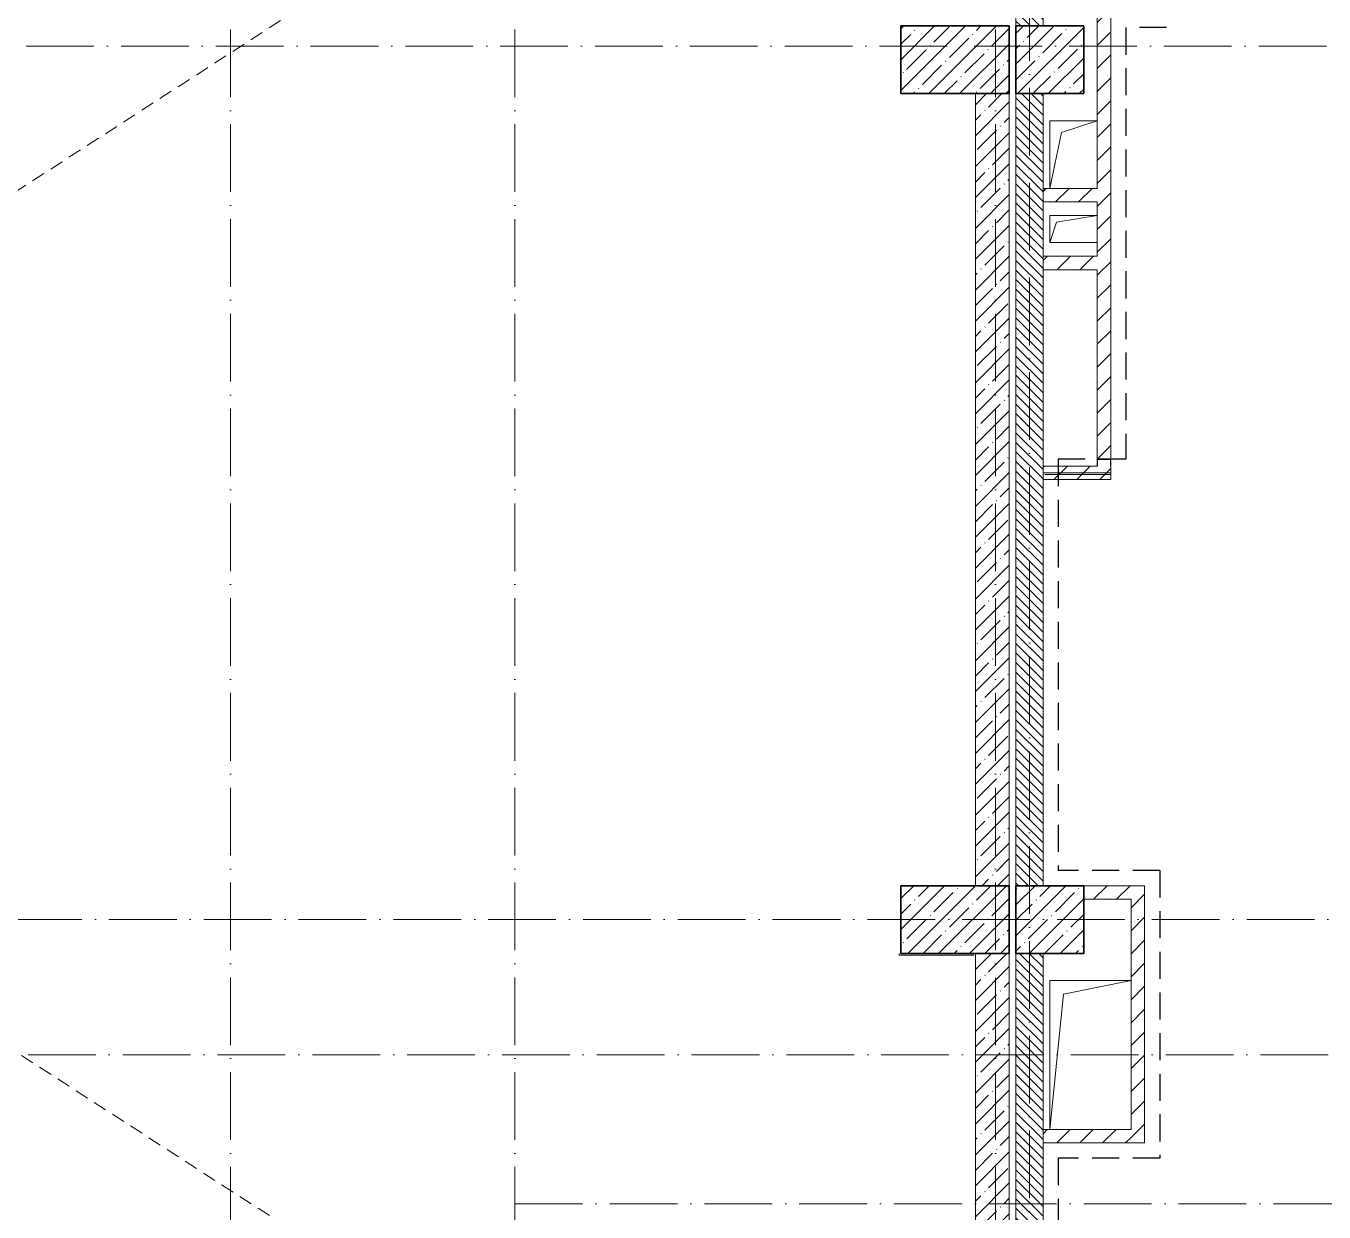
# Model space of a CAD drawing. Header units: millimetres. Extents: x -213536 to 1564669, y -45299 to 942238.
# Drawn here: x 498955 to 508541, y 520142 to 528902 of the extents above; entities that cross this region are included whole.
import ezdxf

# ---------------------------------------------------------------- set-up
doc = ezdxf.new("R2010")
doc.units = ezdxf.units.MM
for name, pattern in [('200_ШТРИХ_ш1п0_6_', [160, 100, -60]), ('50_200_ШТРИХ_1Т_ш5_п1_п1_', [700, 500, -100, 0, -100]), ('Штриховая _2 мм - 1 мм_', [300, 200, -100])]:
    doc.linetypes.add(name, pattern=pattern)
for name, color, linetype, lineweight in [('0-1', 7, 'Continuous', 5), ('0-2', 7, 'Continuous', 9), ('3) ЖБ 4м', 3, 'Continuous', 30), ('Линии-1', 7, '200_ШТРИХ_ш1п0_6_', 9), ('Несущие колонны', 7, 'Continuous', 9), ('Несущие колонны-1', 7, 'Continuous', 35), ('Обобщенные модели', 7, 'Continuous', 9), ('Оси-2', 7, '50_200_ШТРИХ_1Т_ш5_п1_п1_', 9), ('Стены-1', 7, 'Continuous', 13), ('Штриховка разреза-1', 7, 'Continuous', 9)]:
    doc.layers.add(name, color=color, linetype=linetype, lineweight=lineweight)
doc.layers.add('СТ-1_1', color=7, linetype='Штриховая _2 мм - 1 мм_', lineweight=90, true_color=0x888888)
doc.layers.get('0-2').off()
pattern_1 = [(45, (0, 0), (-114.04925, 114.04925), []), (45, (114.05, 0), (-114.04925, 114.04925), [201.612, -40.322, 3.353, -36.97])]
pattern_2 = [(135, (0, 0), (-35.35534, -35.35534), [])]
pattern_3 = [(45, (0, 0), (-84.85281, 84.85281), [])]

# ---------------------------------------------------------------- blocks, each defined once
blk = doc.blocks.new('Ос 3 эт верх часть')
at = {"layer": 'Оси-2'}
for p, q in [((500466, 535177.6), (500466, 499613)), ((502566, 535177.6), (502566, 499613)), ((506116, 535177.6), (506116, 499613)), ((506366, 534745.9), (506366, 499613)), ((426847.2, 528752.4), (535374.3, 528752.4)), ((481366, 522302.4), (535374.3, 522302.4)), ((467466, 521302.4), (535374.3, 521302.4)), ((502566, 520202.4), (535374.3, 520202.4))]:
    blk.add_line(p, q, dxfattribs=at)
blk = doc.blocks.new('BSC_Колонна _Прямоугольная - 500х800-V84-АИ2_03_План отделки стен 3-го этажа _Часть 1_')
at = {"layer": 'Несущие колонны'}
h = blk.add_hatch(dxfattribs=at)
h.set_pattern_fill('FP_82', color=256, style=0, pattern_type=2)
h.set_pattern_definition([(315, (-83750, 76650), (114.04925, 114.04925), []), (315, (-83750, 76535.95), (114.04925, 114.04925), [201.613, -40.323, 3.353, -36.97])])
h.paths.add_polyline_path([(-250, 400), (-250, -400), (250, -400), (250, 400)], flags=0)
at = {"layer": 'Несущие колонны-1'}
for p, q in [((250, 400), (-250, 400)), ((-250, 400), (-250, -400)), ((250, -400), (250, 400)), ((-250, -400), (250, -400))]:
    blk.add_line(p, q, dxfattribs=at)
blk = doc.blocks.new('BSC_Колонна _Прямоугольная - 500х800-V85-АИ2_03_План отделки стен 3-го этажа _Часть 1_')
at = {"layer": 'Несущие колонны'}
h = blk.add_hatch(dxfattribs=at)
h.set_pattern_fill('FP_83', color=256, style=0, pattern_type=2)
h.set_pattern_definition([(315, (-77400, 76650), (114.04925, 114.04925), []), (315, (-77400, 76535.95), (114.04925, 114.04925), [201.613, -40.323, 3.353, -36.97])])
h.paths.add_polyline_path([(-250, 400), (-250, -400), (250, -400), (250, 400)], flags=0)
at = {"layer": 'Несущие колонны-1'}
for p, q in [((250, 400), (-250, 400)), ((-250, 400), (-250, -400)), ((250, -400), (250, 400)), ((-250, -400), (250, -400))]:
    blk.add_line(p, q, dxfattribs=at)
blk = doc.blocks.new('BSC_Колонна _Прямоугольная - 500х500-V95-АИ2_03_План отделки стен 3-го этажа _Часть 1_')
at = {"layer": 'Несущие колонны'}
h = blk.add_hatch(dxfattribs=at)
h.set_pattern_fill('FP_93', color=256, style=0, pattern_type=2)
h.set_pattern_definition([(45, (-77350, -77400), (-114.04925, 114.04925), []), (45, (-77235.95, -77400), (-114.04925, 114.04925), [201.613, -40.323, 3.353, -36.97])])
h.paths.add_polyline_path([(-250, -250), (250, -250), (250, 250), (-250, 250)], flags=0)
at = {"layer": 'Несущие колонны-1'}
for p, q in [((250, 250), (-250, 250)), ((-250, 250), (-250, -250)), ((250, -250), (250, 250)), ((-250, -250), (250, -250))]:
    blk.add_line(p, q, dxfattribs=at)
blk = doc.blocks.new('AR_Отверстие прямоугольное _в плите_ - AR_Отверстие прямоугольное _в плите_-30552540-АИ2_03_План отделки стен 3-го этажа _Часть 1_')
at = {"layer": 'Обобщенные модели'}
for p, q in [((175, 250), (-175, 250)), ((-175, 250), (-175, -250)), ((-87.5, 162.5), (175, 250)), ((-175, -250), (-87.5, 162.5))]:
    blk.add_line(p, q, dxfattribs=at)
blk = doc.blocks.new('AR_Отверстие прямоугольное _в плите_ - AR_Отверстие прямоугольное _в плите_-30552592-АИ2_03_План отделки стен 3-го этажа _Часть 1_')
at = {"layer": 'Обобщенные модели'}
for p, q in [((175, 100), (-175, 100)), ((-175, 100), (-175, -100)), ((-125, 50), (175, 100)), ((-175, -100), (-125, 50)), ((-175, -100), (175, -100))]:
    blk.add_line(p, q, dxfattribs=at)
blk = doc.blocks.new('AR_Отверстие прямоугольное _в плите_ - AR_Отверстие прямоугольное _в плите_-V241-АИ2_03_План отделки стен 3-го этажа _Часть 1_')
at = {"layer": 'Обобщенные модели'}
for p, q in [((300, 550), (-300, 550)), ((-300, 550), (-300, -550)), ((-200, 450), (300, 550)), ((-300, -550), (-200, 450))]:
    blk.add_line(p, q, dxfattribs=at)
blk = doc.blocks.new('154_Фахверк_СКБ_Швеллер - Тип_100_3960_зеркало-36793856-АИ2_03_План отделки стен 3-го этажа _Часть 1_')
at = {"layer": 'Обобщенные модели'}
for p, q in [((175, 50), (125, 50)), ((125, 50), (125, -50)), ((128, 47), (175, 47)), ((128, -47), (128, 47)), ((175, 47), (175, 50)), ((125, -50), (175, -50)), ((175, -47), (128, -47)), ((175, -50), (175, -47))]:
    blk.add_line(p, q, dxfattribs=at)
blk = doc.blocks.new('0125-Р-ОО-Ш2-АР-о_23_10_2024_rvt-1-АИ2_03_План отделки стен 3-го этажа _Часть 1_')
at = {"layer": 'Несущие колонны'}
h = blk.add_hatch(dxfattribs=at)
h.set_pattern_fill('FP_2', color=256, style=0, pattern_type=2)
h.set_pattern_definition(pattern_1)
h.paths.add_polyline_path([(77600, 83500), (77600, 84000), (77100, 84000), (77100, 83500)], flags=0)
at = {"layer": 'Штриховка разреза-1'}
h = blk.add_hatch(dxfattribs=at)
h.set_pattern_fill('FP_1', color=256, style=0, pattern_type=2)
h.set_pattern_definition(pattern_2)
h.paths.add_polyline_path([(77300, 84000), (77300, 87000), (77100, 87000), (77100, 84000)], flags=0)
h = blk.add_hatch(dxfattribs=at)
h.set_pattern_fill('FP_121', color=256, style=0, pattern_type=2)
h.set_pattern_definition(pattern_3)
h.paths.add_polyline_path([(77797, 80750), (77796.8, 80797), (77703, 80797), (77703, 80750), (77750, 80750)], flags=0)
h.paths.add_polyline_path([(77703, 80800), (77800, 80800), (77800, 84200), (77700, 84200), (77700, 80800)], flags=0)
h = blk.add_hatch(dxfattribs=at)
h.set_pattern_fill('FP_2', color=256, style=0, pattern_type=2)
h.set_pattern_definition(pattern_1)
h.paths.add_polyline_path([(77050, 77650), (77050, 83500), (76800, 83500), (76800, 77650)], flags=0)
h = blk.add_hatch(dxfattribs=at)
h.set_pattern_fill('FP_1', color=256, style=0, pattern_type=2)
h.set_pattern_definition(pattern_2)
h.paths.add_polyline_path([(77300, 77650), (77300, 83500), (77100, 83500), (77100, 77650)], flags=0)
h = blk.add_hatch(dxfattribs=at)
h.set_pattern_fill('FP_121', color=256, style=0, pattern_type=2)
h.set_pattern_definition(pattern_3)
h.paths.add_polyline_path([(77700, 82700), (77700, 82800), (77300, 82800), (77300, 82700)], flags=0)
h = blk.add_hatch(dxfattribs=at)
h.set_pattern_fill('FP_121', color=256, style=0, pattern_type=2)
h.set_pattern_definition(pattern_3)
h.paths.add_polyline_path([(77700, 82200), (77700, 82300), (77300, 82300), (77300, 82200)], flags=0)
h = blk.add_hatch(dxfattribs=at)
h.set_pattern_fill('FP_121', color=256, style=0, pattern_type=2)
h.set_pattern_definition(pattern_3)
h.paths.add_polyline_path([(77300, 80650), (77800, 80650), (77800, 80750), (77300, 80750)], flags=0)
h = blk.add_hatch(dxfattribs=at)
h.set_pattern_fill('FP_121', color=256, style=0, pattern_type=2)
h.set_pattern_definition(pattern_3)
h.paths.add_polyline_path([(77950, 77550), (77950, 77650), (77600, 77650), (77600, 77550)], flags=0)
h = blk.add_hatch(dxfattribs=at)
h.set_pattern_fill('FP_121', color=256, style=0, pattern_type=2)
h.set_pattern_definition(pattern_3)
h.paths.add_polyline_path([(78050, 75750), (78050, 77650), (77950, 77650), (77950, 75750)], flags=0)
h = blk.add_hatch(dxfattribs=at)
h.set_pattern_fill('FP_2', color=256, style=0, pattern_type=2)
h.set_pattern_definition(pattern_1)
h.paths.add_polyline_path([(77050, 72200), (77050, 77150), (76800, 77150), (76800, 72200)], flags=0)
h = blk.add_hatch(dxfattribs=at)
h.set_pattern_fill('FP_1', color=256, style=0, pattern_type=2)
h.set_pattern_definition(pattern_2)
h.paths.add_polyline_path([(77300, 72200), (77300, 77150), (77100, 77150), (77100, 72200)], flags=0)
h = blk.add_hatch(dxfattribs=at)
h.set_pattern_fill('FP_121', color=256, style=0, pattern_type=2)
h.set_pattern_definition(pattern_3)
h.paths.add_polyline_path([(77950, 75750), (77950, 75850), (77300, 75850), (77300, 75750)], flags=0)
at = {"layer": 'Линии-1'}
for p, q in [((76238, 86992.2), (53359.3, 72206)), ((53362, 86992.2), (76250, 72200))]:
    blk.add_line(p, q, dxfattribs=at)
at = {"layer": 'Несущие колонны-1'}
for p, q in [((77600, 84000), (77100, 84000)), ((77100, 84000), (77100, 83500)), ((77600, 83500), (77600, 84000)), ((77100, 83500), (77600, 83500))]:
    blk.add_line(p, q, dxfattribs=at)
at = {"layer": 'Стены-1'}
for p, q in [((77100, 87000), (77100, 84000)), ((77300, 84000), (77300, 87000)), ((77700, 84200), (77700, 82800)), ((77800, 80800), (77800, 84100)), ((77100, 84000), (77300, 84000)), ((76800, 83500), (76800, 77650)), ((77050, 77650), (77050, 83500)), ((77100, 83500), (77100, 77650)), ((77300, 83500), (77100, 83500)), ((77300, 77650), (77300, 83500)), ((77700, 82800), (77300, 82800)), ((77300, 82800), (77300, 82700)), ((77300, 82700), (77700, 82700)), ((77700, 82700), (77700, 82300)), ((77700, 82300), (77300, 82300)), ((77300, 82300), (77300, 82200)), ((77300, 82200), (77700, 82200)), ((77700, 82200), (77700, 80800)), ((77700, 80750), (77300, 80750)), ((77300, 80750), (77300, 80650)), ((77800, 80650), (77800, 80750)), ((77300, 80650), (77800, 80650)), ((77950, 77650), (77600, 77650)), ((78050, 77650), (77950, 77650)), ((78050, 75750), (78050, 77650)), ((77600, 77550), (77950, 77550)), ((77950, 77550), (77950, 75850)), ((76800, 77150), (76800, 72200)), ((77050, 72200), (77050, 77150)), ((77100, 77150), (77100, 72200)), ((77300, 72200), (77300, 77150)), ((77950, 75850), (77300, 75850)), ((77300, 75850), (77300, 75750)), ((77300, 75750), (77950, 75750)), ((77950, 75750), (78050, 75750))]:
    blk.add_line(p, q, dxfattribs=at)
at = {"layer": '0-2'}
for name, p, rotation in [('BSC_Колонна _Прямоугольная - 500х800-V84-АИ2_03_План отделки стен 3-го этажа _Часть 1_', (76650, 83750), 89.9999999999999), ('154_Фахверк_СКБ_Швеллер - Тип_100_3960_зеркало-36793856-АИ2_03_План отделки стен 3-го этажа _Часть 1_', (77750, 80925), 270), ('BSC_Колонна _Прямоугольная - 500х800-V85-АИ2_03_План отделки стен 3-го этажа _Часть 1_', (76650, 77400), 89.9999999999999)]:
    blk.add_blockref(name, p, dxfattribs=dict(at, rotation=rotation))
for name, p in [('AR_Отверстие прямоугольное _в плите_ - AR_Отверстие прямоугольное _в плите_-30552540-АИ2_03_План отделки стен 3-го этажа _Часть 1_', (77525, 83050)), ('AR_Отверстие прямоугольное _в плите_ - AR_Отверстие прямоугольное _в плите_-30552592-АИ2_03_План отделки стен 3-го этажа _Часть 1_', (77525, 82500)), ('BSC_Колонна _Прямоугольная - 500х500-V95-АИ2_03_План отделки стен 3-го этажа _Часть 1_', (77350, 77400)), ('AR_Отверстие прямоугольное _в плите_ - AR_Отверстие прямоугольное _в плите_-V241-АИ2_03_План отделки стен 3-го этажа _Часть 1_', (77650, 76400))]:
    blk.add_blockref(name, p, dxfattribs=at)
blk = doc.blocks.new('3этВверх')
at = {"layer": 'СТ-1_1', "lineweight": 25}
for p, q in [((507378, 530670.4), (507378, 528890.4)), ((507378, 528890.4), (507078, 528890.4)), ((507078, 528890.4), (507078, 525702.4)), ((507078, 525702.4), (506578, 525702.4)), ((506578, 525702.4), (506578, 522664.4)), ((507328, 522664.4), (506578, 522664.4)), ((507328, 522664.4), (507328, 520540.4)), ((507328, 520540.4), (506578, 520540.4)), ((506578, 520540.4), (506578, 517214.4))]:
    blk.add_line(p, q, dxfattribs=at)
at = {"layer": 'Стены-1'}
for p, q in [((506966, 525602.4), (506466, 525602.4)), ((506466, 525602.4), (506466, 525590.4)), ((506478, 525590.4), (506966, 525590.4)), ((505404, 522052.4), (505404, 522040.4)), ((505404, 522040.4), (505954, 522040.4))]:
    blk.add_line(p, q, dxfattribs=at)
at = {"layer": '0-1'}
blk.add_blockref('0125-Р-ОО-Ш2-АР-о_23_10_2024_rvt-1-АИ2_03_План отделки стен 3-го этажа _Часть 1_', (429166, 444902.4), dxfattribs=at)

msp = doc.modelspace()

# ---------------------------------------------------------------- block references
at = {"color": 5, "lineweight": 30}
msp.add_blockref('Ос 3 эт верх часть', (0, 0), dxfattribs=at)
at = {"layer": '3) ЖБ 4м'}
msp.add_blockref('3этВверх', (0, 0), dxfattribs=at)

doc.saveas('drawing.dxf')
